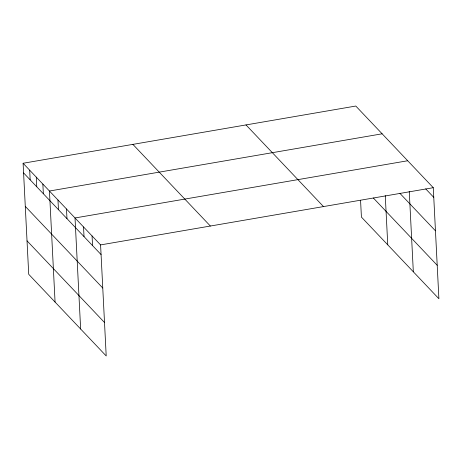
<?xml version="1.0" encoding="UTF-8"?>
<svg xmlns="http://www.w3.org/2000/svg" width="462" height="462" viewBox="0 0 462 462"><rect width="100%" height="100%" fill="white"/><g stroke="black" fill="none" stroke-linecap="round" stroke-linejoin="round"><path stroke-width="0.69" d="M23.1 163.259L100.583 244.912L106.208 355.959L28.725 274.301L23.1 163.259L355.792 106.041L433.275 187.699L438.9 298.741L361.417 217.088L360.568 200.358M382.132 133.807L49.446 191.02L55.07 302.067M407.703 160.753L75.017 217.966L80.642 329.013M100.583 244.912L433.275 187.699M425.716 188.877L433.766 197.361M399.948 193.393L435.458 230.815M373.365 198.007L437.208 265.286M246.003 124.925L323.487 206.578M132.889 144.375L210.372 226.034M23.591 172.921L101.074 254.579M25.283 206.375L102.772 288.034M27.033 240.846L104.516 322.505M409.251 191.326L413.328 271.795M385.262 195.593L387.762 244.848M92.059 235.932L92.55 245.593M83.541 226.952L84.026 236.613M66.493 208.986L66.984 218.647M57.969 200L58.46 209.667M42.856 184.078L43.347 193.745M36.273 177.137L36.764 186.804M29.683 170.201L30.174 179.862"/></g></svg>
